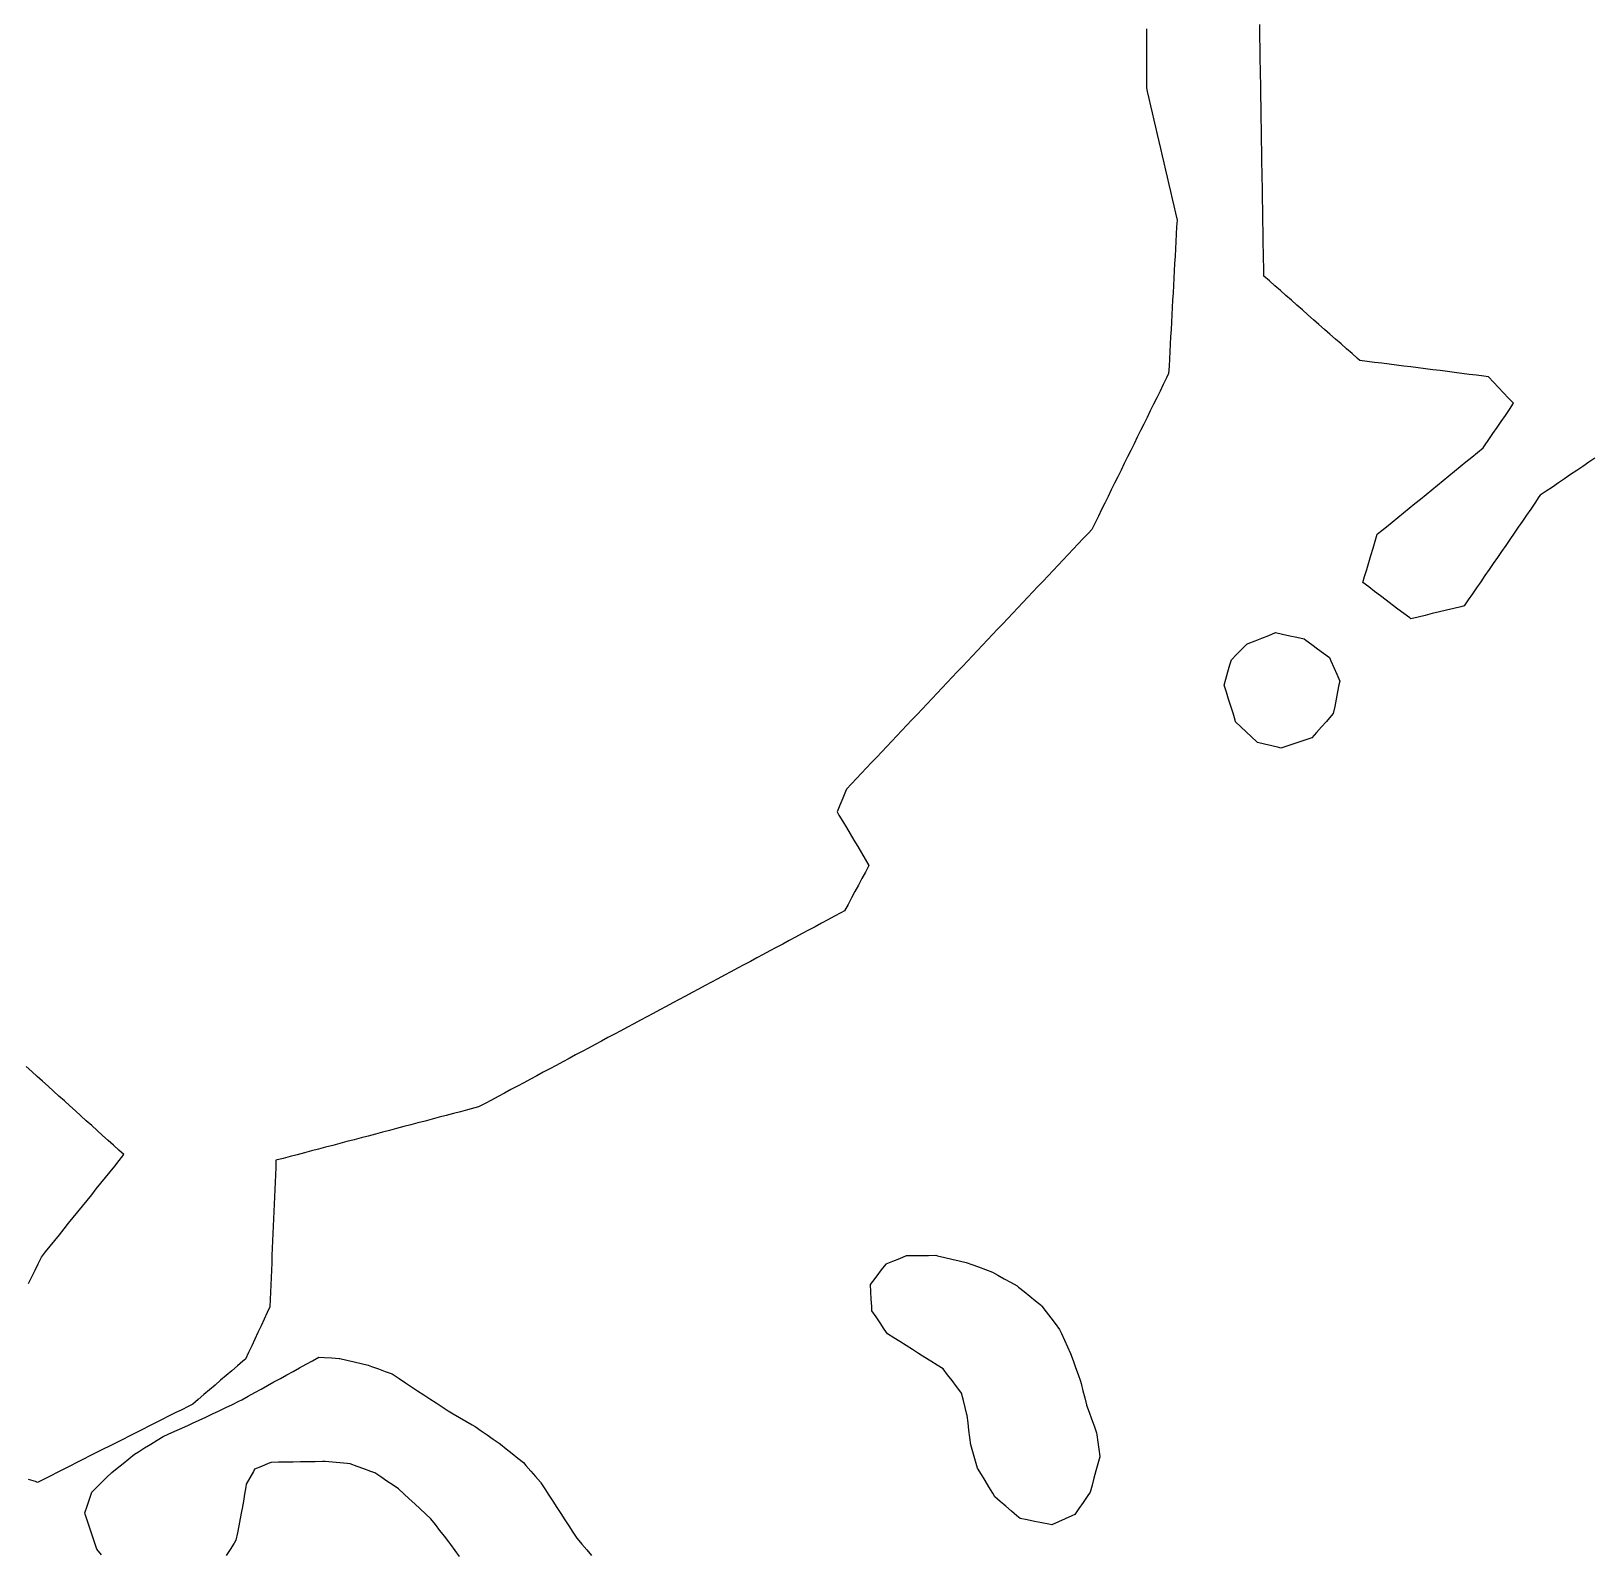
# Model space of a CAD drawing. Header units: millimetres. Extents: x 0 to 2762, y 6 to 2482.
# Drawn here: x 1209.3 to 1422, y 1631.5 to 1838.9 of the extents above; entities that cross this region are included whole.
import ezdxf

# ---------------------------------------------------------------- set-up
doc = ezdxf.new("R2010")
doc.units = ezdxf.units.MM
for name, color, linetype in [('ALL_HOLES', 1, 'Continuous'), ('ALL_ISLANDS', 7, 'Continuous'), ('OUTLINE_ISLAND_01', 7, 'Continuous'), ('OUTLINE_ISLAND_01_HOLE_130', 1, 'Continuous'), ('OUTLINE_ISLAND_01_HOLE_131', 1, 'Continuous'), ('OUTLINE_ISLAND_01_HOLE_133', 1, 'Continuous')]:
    doc.layers.add(name, color=color, linetype=linetype)

msp = doc.modelspace()

# ---------------------------------------------------------------- linework, layer by layer
at = {"layer": 'ALL_HOLES'}
for points in [[(1372.8059, 1753.2544), (1373.513, 1753.9615), (1374.2202, 1754.6686), (1374.9273, 1755.3757), (1375.1122, 1755.4499), (1376.0404, 1755.822), (1376.9685, 1756.1942), (1377.8967, 1756.5664), (1378.8249, 1756.9385), (1379.7724, 1756.7316), (1380.7493, 1756.5182), (1381.7263, 1756.3048), (1382.7033, 1756.0915), (1382.9448, 1755.9147), (1383.7517, 1755.3241), (1384.5586, 1754.7334), (1385.3656, 1754.1428), (1386.1725, 1753.5521), (1386.3694, 1753.0971), (1386.7666, 1752.1793), (1387.1638, 1751.2616), (1387.5609, 1750.3438), (1387.4622, 1749.8425), (1387.2689, 1748.8613), (1387.0757, 1747.8801), (1386.8824, 1746.899), (1386.6892, 1745.9178), (1386.4042, 1745.5942), (1385.7434, 1744.8437), (1385.0826, 1744.0931), (1384.4217, 1743.3426), (1383.7609, 1742.592), (1383.3468, 1742.4571), (1382.396, 1742.1473), (1381.4452, 1741.8375), (1380.4944, 1741.5276), (1379.5436, 1741.2178), (1379.2773, 1741.2803), (1378.3038, 1741.5088), (1377.3302, 1741.7373), (1376.3567, 1741.9658), (1376.2747, 1742.0441), (1375.5519, 1742.7351), (1374.829, 1743.4261), (1374.1061, 1744.117), (1373.3832, 1744.808), (1373.3233, 1745.0003), (1373.0258, 1745.9551), (1372.7283, 1746.9098), (1372.4308, 1747.8645), (1372.1333, 1748.8192), (1371.8358, 1749.774), (1372.0703, 1750.6151), (1372.3388, 1751.5784), (1372.6073, 1752.5417)], [(1325.7747, 1670.9499), (1326.7002, 1671.3285), (1327.6258, 1671.7071), (1328.5513, 1672.0857), (1328.5587, 1672.0858), (1329.5587, 1672.0941), (1330.5587, 1672.1025), (1331.5586, 1672.1109), (1332.5586, 1672.1192), (1332.778, 1672.0682), (1333.752, 1671.8415), (1334.7259, 1671.6147), (1335.6999, 1671.388), (1336.6739, 1671.1613), (1337.431, 1670.8785), (1338.3678, 1670.5286), (1339.3045, 1670.1787), (1340.2413, 1669.8288), (1340.9777, 1669.4177), (1341.8509, 1668.9303), (1342.7241, 1668.4429), (1343.5973, 1667.9555), (1343.7931, 1667.7984), (1344.573, 1667.1725), (1345.3529, 1666.5467), (1346.1329, 1665.9208), (1346.9128, 1665.2949), (1346.9763, 1665.211), (1347.58, 1664.4138), (1348.1837, 1663.6166), (1348.7874, 1662.8194), (1349.3911, 1662.0222), (1349.6456, 1661.4674), (1350.0626, 1660.5585), (1350.4796, 1659.6496), (1350.8966, 1658.7406), (1350.9028, 1658.7234), (1351.2404, 1657.7821), (1351.578, 1656.8408), (1351.9156, 1655.8995), (1352.2531, 1654.9582), (1352.3334, 1654.6454), (1352.5819, 1653.6767), (1352.8304, 1652.7081), (1353.0789, 1651.7395), (1353.0867, 1651.7173), (1353.421, 1650.7748), (1353.7553, 1649.8324), (1354.0896, 1648.8899), (1354.4238, 1647.9474), (1354.4615, 1647.6726), (1354.5975, 1646.6819), (1354.7334, 1645.6911), (1354.8693, 1644.7004), (1354.8617, 1644.6719), (1354.6034, 1643.7058), (1354.3451, 1642.7397), (1354.0868, 1641.7737), (1353.8285, 1640.8076), (1353.5702, 1639.8415), (1353.1773, 1639.2772), (1352.6058, 1638.4565), (1352.0344, 1637.6359), (1351.463, 1636.8152), (1351.0692, 1636.6396), (1350.1558, 1636.2324), (1349.2425, 1635.8252), (1348.3291, 1635.418), (1347.9393, 1635.4944), (1346.9579, 1635.6866), (1345.9766, 1635.8788), (1344.9952, 1636.0711), (1344.0139, 1636.2633), (1343.5921, 1636.6276), (1342.8353, 1637.2812), (1342.0785, 1637.9348), (1341.3216, 1638.5884), (1340.5648, 1639.242), (1340.2849, 1639.709), (1339.7706, 1640.5666), (1339.2564, 1641.4243), (1338.7422, 1642.2819), (1338.2279, 1643.1396), (1338.1439, 1643.4286), (1337.8649, 1644.3889), (1337.5858, 1645.3492), (1337.3067, 1646.3095), (1337.3063, 1646.3129), (1337.1799, 1647.3049), (1337.0535, 1648.2969), (1336.9272, 1649.2889), (1336.8008, 1650.2808), (1336.7665, 1650.4211), (1336.5287, 1651.3924), (1336.2909, 1652.3637), (1336.0531, 1653.335), (1335.9572, 1653.4604), (1335.3498, 1654.2549), (1334.7424, 1655.0493), (1334.135, 1655.8437), (1333.5276, 1656.6381), (1332.7192, 1657.1496), (1331.8742, 1657.6843), (1331.0291, 1658.2189), (1330.1841, 1658.7536), (1329.339, 1659.2883), (1328.494, 1659.823), (1327.6489, 1660.3577), (1326.8039, 1660.8924), (1325.9588, 1661.4271), (1325.5185, 1662.0735), (1324.9555, 1662.9), (1324.3926, 1663.7264), (1323.8296, 1664.5529), (1323.7957, 1665.1284), (1323.7368, 1666.1266), (1323.678, 1667.1249), (1323.6192, 1668.1232), (1323.9369, 1668.5398), (1324.5433, 1669.335), (1325.1497, 1670.1302), (1325.756, 1670.9254)]]:
    msp.add_lwpolyline(points, close=True, dxfattribs=at)
for points in [[(1218.8656, 1631.3066), (1218.2253, 1632.0747), (1218.2165, 1632.1015), (1217.9034, 1633.0512), (1217.5904, 1634.001), (1217.2774, 1634.9507), (1216.9644, 1635.9005), (1216.6513, 1636.8502), (1216.5953, 1637.0203), (1216.9115, 1637.9689), (1217.2277, 1638.9176), (1217.544, 1639.8663), (1218.1241, 1640.436), (1218.8377, 1641.1366), (1219.5512, 1641.8372), (1220.2648, 1642.5378), (1221.0169, 1643.1405), (1221.7972, 1643.7659), (1222.5775, 1644.3913), (1223.3579, 1645.0166), (1223.8891, 1645.3472), (1224.7382, 1645.8755), (1225.5872, 1646.4038), (1226.4362, 1646.9321), (1227.2853, 1647.4604), (1227.9548, 1647.7552), (1228.8701, 1648.1582), (1229.7853, 1648.5612), (1230.7005, 1648.9642), (1231.2682, 1649.2336), (1232.1716, 1649.6623), (1233.0751, 1650.091), (1233.9785, 1650.5197), (1234.8819, 1650.9484), (1235.7854, 1651.3772), (1236.6888, 1651.8059), (1237.5922, 1652.2346), (1237.9803, 1652.4488), (1238.8558, 1652.932), (1239.7314, 1653.4151), (1240.6069, 1653.8983), (1241.4824, 1654.3815), (1242.3579, 1654.8647), (1243.2334, 1655.3479), (1244.1089, 1655.8311), (1244.9845, 1656.3142), (1245.86, 1656.7974), (1246.7355, 1657.2806), (1247.611, 1657.7638), (1248.4865, 1658.247), (1249.2673, 1658.1985), (1250.2653, 1658.1366), (1251.2634, 1658.0747), (1251.3189, 1658.0615), (1252.2916, 1657.8294), (1253.2643, 1657.5973), (1254.237, 1657.3652), (1255.2097, 1657.1331), (1255.645, 1656.9752), (1256.5851, 1656.6344), (1257.5252, 1656.2935), (1258.4653, 1655.9526), (1258.5953, 1655.8671), (1259.4309, 1655.3179), (1260.2666, 1654.7686), (1261.1022, 1654.2193), (1261.9379, 1653.67), (1262.7735, 1653.1208), (1263.6091, 1652.5715), (1264.4448, 1652.0222), (1265.2804, 1651.4729), (1266.1161, 1650.9237), (1266.7774, 1650.5428), (1267.644, 1650.0436), (1268.5105, 1649.5445), (1269.377, 1649.0454), (1269.7605, 1648.7836), (1270.5863, 1648.2197), (1271.4122, 1647.6558), (1272.238, 1647.0919), (1273.0639, 1646.528), (1273.2383, 1646.3872), (1274.0165, 1645.7592), (1274.7947, 1645.1312), (1275.5729, 1644.5031), (1276.3511, 1643.8751), (1276.6898, 1643.4861), (1277.3463, 1642.7318), (1278.0029, 1641.9775), (1278.6594, 1641.2233), (1278.7162, 1641.1358), (1279.2611, 1640.2973), (1279.8059, 1639.4587), (1280.3507, 1638.6202), (1280.8956, 1637.7816), (1281.4404, 1636.9431), (1281.9852, 1636.1046), (1282.5301, 1635.266), (1283.0749, 1634.4275), (1283.6197, 1633.5889), (1283.6744, 1633.5248), (1284.3236, 1632.7642), (1284.9728, 1632.0035), (1285.6219, 1631.2429)], [(1267.6377, 1631.0937), (1267.0518, 1631.904), (1266.4658, 1632.7144), (1266.1874, 1633.073), (1265.5741, 1633.8629), (1264.9608, 1634.6527), (1264.3476, 1635.4426), (1263.7343, 1636.2324), (1263.7324, 1636.2342), (1262.9989, 1636.9139), (1262.2655, 1637.5936), (1261.532, 1638.2734), (1260.7985, 1638.9531), (1260.0651, 1639.6328), (1259.3316, 1640.3126), (1258.5835, 1640.8152), (1257.7534, 1641.3729), (1256.9234, 1641.9306), (1256.0933, 1642.4883), (1255.563, 1642.6818), (1254.6235, 1643.0245), (1253.6841, 1643.3673), (1252.7447, 1643.71), (1252.3212, 1643.748), (1251.3252, 1643.8373), (1250.3292, 1643.9267), (1249.3332, 1644.016), (1248.9919, 1644.0113), (1247.992, 1643.9975), (1246.9921, 1643.9836), (1245.9922, 1643.9698), (1244.9923, 1643.956), (1243.9924, 1643.9421), (1242.9925, 1643.9283), (1241.9926, 1643.9145), (1241.5651, 1643.7394), (1240.6397, 1643.3604), (1239.7143, 1642.9815), (1239.5489, 1642.685), (1239.0618, 1641.8116), (1238.5748, 1640.9383), (1238.516, 1640.5827), (1238.353, 1639.5961), (1238.1899, 1638.6095), (1238.0268, 1637.6228), (1237.9521, 1637.2408), (1237.7601, 1636.2594), (1237.5681, 1635.278), (1237.3761, 1634.2966), (1237.1841, 1633.3152), (1236.9179, 1632.8962), (1236.3816, 1632.0522), (1235.8454, 1631.2081)]]:
    msp.add_lwpolyline(points, dxfattribs=at)
at = {"layer": 'ALL_ISLANDS'}
for points in [[(1361.2525, 1839.1653), (1361.2482, 1838.1653), (1361.2439, 1837.1653), (1361.2396, 1836.1653), (1361.2353, 1835.1653), (1361.2311, 1834.1654), (1361.2268, 1833.1654), (1361.2225, 1832.1654), (1361.2182, 1831.1654), (1361.3361, 1830.6564), (1361.5618, 1829.6822), (1361.7876, 1828.708), (1362.0133, 1827.7338), (1362.239, 1826.7596), (1362.4647, 1825.7854), (1362.6905, 1824.8112), (1362.9162, 1823.8371), (1363.1419, 1822.8629), (1363.3676, 1821.8887), (1363.5934, 1820.9145), (1363.8191, 1819.9403), (1364.0448, 1818.9661), (1364.2705, 1817.9919), (1364.4963, 1817.0177), (1364.722, 1816.0435), (1364.9477, 1815.0693), (1365.1734, 1814.0951), (1365.3992, 1813.121), (1365.3485, 1812.194), (1365.294, 1811.1955), (1365.2395, 1810.197), (1365.1849, 1809.1985), (1365.1304, 1808.2), (1365.0759, 1807.2014), (1365.0213, 1806.2029), (1364.9668, 1805.2044), (1364.9123, 1804.2059), (1364.8578, 1803.2074), (1364.8032, 1802.2089), (1364.7487, 1801.2104), (1364.6942, 1800.2119), (1364.6396, 1799.2133), (1364.5851, 1798.2148), (1364.5306, 1797.2163), (1364.476, 1796.2178), (1364.4215, 1795.2193), (1364.367, 1794.2208), (1364.3124, 1793.2223), (1364.2579, 1792.2238), (1363.9648, 1791.6293), (1363.5226, 1790.7324), (1363.0804, 1789.8355), (1362.6382, 1788.9385), (1362.196, 1788.0416), (1361.7538, 1787.1447), (1361.3116, 1786.2478), (1360.8694, 1785.3509), (1360.4272, 1784.454), (1359.985, 1783.557), (1359.5428, 1782.6601), (1359.1006, 1781.7632), (1358.6584, 1780.8663), (1358.2162, 1779.9694), (1357.774, 1779.0725), (1357.3318, 1778.1756), (1356.8896, 1777.2786), (1356.4474, 1776.3817), (1356.0052, 1775.4848), (1355.563, 1774.5879), (1355.1208, 1773.691), (1354.6786, 1772.7941), (1354.2364, 1771.8971), (1353.7942, 1771.0002), (1353.3196, 1770.4979), (1352.633, 1769.7709), (1351.9463, 1769.044), (1351.2596, 1768.317), (1350.5729, 1767.5901), (1349.8862, 1766.8631), (1349.1995, 1766.1361), (1348.5129, 1765.4092), (1347.8262, 1764.6822), (1347.1395, 1763.9553), (1346.4528, 1763.2283), (1345.7661, 1762.5013), (1345.0794, 1761.7744), (1344.3928, 1761.0474), (1343.7061, 1760.3205), (1343.0194, 1759.5935), (1342.3327, 1758.8666), (1341.646, 1758.1396), (1340.9594, 1757.4126), (1340.2727, 1756.6857), (1339.586, 1755.9587), (1338.8993, 1755.2318), (1338.2126, 1754.5048), (1337.5259, 1753.7779), (1336.8393, 1753.0509), (1336.1526, 1752.3239), (1335.4659, 1751.597), (1334.7792, 1750.87), (1334.0925, 1750.1431), (1333.4058, 1749.4161), (1332.7192, 1748.6892), (1332.0325, 1747.9622), (1331.3458, 1747.2352), (1330.6591, 1746.5083), (1329.9724, 1745.7813), (1329.2857, 1745.0544), (1328.5991, 1744.3274), (1327.9124, 1743.6005), (1327.2257, 1742.8735), (1326.539, 1742.1465), (1325.8523, 1741.4196), (1325.1657, 1740.6926), (1324.479, 1739.9657), (1323.7923, 1739.2387), (1323.1056, 1738.5118), (1322.4189, 1737.7848), (1321.7322, 1737.0578), (1321.0456, 1736.3309), (1320.3589, 1735.6039), (1320.2331, 1735.3034), (1319.8469, 1734.3809), (1319.4608, 1733.4585), (1319.0747, 1732.536), (1319.3385, 1732.0917), (1319.8491, 1731.2318), (1320.3596, 1730.372), (1320.8702, 1729.5121), (1321.3808, 1728.6523), (1321.8913, 1727.7925), (1322.4019, 1726.9326), (1322.9124, 1726.0728), (1323.423, 1725.2129), (1323.4171, 1725.2019), (1322.9435, 1724.3211), (1322.4699, 1723.4404), (1321.9964, 1722.5596), (1321.5228, 1721.6788), (1321.0493, 1720.7981), (1320.5757, 1719.9173), (1320.1022, 1719.0365), (1319.6046, 1718.77), (1318.7231, 1718.2978), (1317.8416, 1717.8256), (1316.9601, 1717.3534), (1316.0786, 1716.8813), (1315.1971, 1716.4091), (1314.3156, 1715.9369), (1313.4341, 1715.4647), (1312.5526, 1714.9925), (1311.6711, 1714.5204), (1310.7896, 1714.0482), (1309.9081, 1713.576), (1309.0266, 1713.1038), (1308.1451, 1712.6316), (1307.2636, 1712.1594), (1306.3821, 1711.6873), (1305.5006, 1711.2151), (1304.6191, 1710.7429), (1303.7375, 1710.2707), (1302.856, 1709.7985), (1301.9745, 1709.3264), (1301.093, 1708.8542), (1300.2115, 1708.382), (1299.33, 1707.9098), (1298.4485, 1707.4376), (1297.567, 1706.9655), (1296.6855, 1706.4933), (1295.804, 1706.0211), (1294.9225, 1705.5489), (1294.041, 1705.0767), (1293.1595, 1704.6045), (1292.278, 1704.1324), (1291.3965, 1703.6602), (1290.515, 1703.188), (1289.6335, 1702.7158), (1288.752, 1702.2436), (1287.8705, 1701.7715), (1286.989, 1701.2993), (1286.1075, 1700.8271), (1285.226, 1700.3549), (1284.3445, 1699.8827), (1283.463, 1699.4105), (1282.5815, 1698.9384), (1281.7, 1698.4662), (1280.8185, 1697.994), (1279.937, 1697.5218), (1279.0555, 1697.0496), (1278.174, 1696.5775), (1277.2925, 1696.1053), (1276.411, 1695.6331), (1275.5295, 1695.1609), (1274.648, 1694.6887), (1273.7665, 1694.2165), (1272.885, 1693.7444), (1272.0035, 1693.2722), (1271.122, 1692.8), (1270.2405, 1692.3278), (1269.7115, 1692.1885), (1268.7444, 1691.934), (1267.7774, 1691.6794), (1266.8103, 1691.4248), (1265.8433, 1691.1702), (1264.8762, 1690.9156), (1263.9092, 1690.661), (1262.9421, 1690.4065), (1261.9751, 1690.1519), (1261.008, 1689.8973), (1260.041, 1689.6427), (1259.0739, 1689.3881), (1258.1069, 1689.1335), (1257.1398, 1688.8789), (1256.1728, 1688.6244), (1255.2057, 1688.3698), (1254.2387, 1688.1152), (1253.2716, 1687.8606), (1252.3046, 1687.606), (1251.3375, 1687.3514), (1250.3705, 1687.0968), (1249.4034, 1686.8423), (1248.4364, 1686.5877), (1247.4693, 1686.3331), (1246.5023, 1686.0785), (1245.5352, 1685.8239), (1244.5682, 1685.5693), (1243.6011, 1685.3148), (1242.6341, 1685.0602), (1242.5924, 1684.0648), (1242.5506, 1683.0657), (1242.5088, 1682.0666), (1242.467, 1681.0675), (1242.4252, 1680.0683), (1242.3834, 1679.0692), (1242.3415, 1678.0701), (1242.2997, 1677.071), (1242.2579, 1676.0718), (1242.2161, 1675.0727), (1242.1743, 1674.0736), (1242.1325, 1673.0745), (1242.0907, 1672.0753), (1242.0489, 1671.0762), (1242.0071, 1670.0771), (1241.9653, 1669.078), (1241.9234, 1668.0788), (1241.8816, 1667.0797), (1241.8398, 1666.0806), (1241.798, 1665.0814), (1241.4505, 1664.3372), (1241.0273, 1663.4312), (1240.6042, 1662.5251), (1240.1811, 1661.619), (1239.7579, 1660.713), (1239.3348, 1659.8069), (1238.9117, 1658.9008), (1238.4885, 1657.9948), (1238.133, 1657.6911), (1237.3726, 1657.0417), (1236.6122, 1656.3922), (1235.8518, 1655.7427), (1235.0914, 1655.0933), (1234.331, 1654.4438), (1233.5706, 1653.7944), (1232.8102, 1653.1449), (1232.0498, 1652.4955), (1231.2894, 1651.846), (1230.6887, 1651.5432), (1229.7957, 1651.0931), (1228.9027, 1650.643), (1228.0098, 1650.1929), (1227.1168, 1649.7428), (1226.2238, 1649.2927), (1225.3308, 1648.8426), (1224.4378, 1648.3924), (1223.5449, 1647.9423), (1222.6519, 1647.4922), (1221.7589, 1647.0421), (1220.8659, 1646.592), (1219.973, 1646.1419), (1219.08, 1645.6918), (1218.187, 1645.2417), (1217.294, 1644.7916), (1216.4011, 1644.3415), (1215.5081, 1643.8914), (1214.6151, 1643.4413), (1213.7221, 1642.9912), (1212.8292, 1642.5411), (1211.9362, 1642.091), (1211.0432, 1641.6409), (1210.1502, 1641.1908), (1209.8483, 1641.2884), (1208.8968, 1641.5961)], [(1422.335, 1780.6984), (1421.5068, 1780.138), (1420.6785, 1779.5776), (1419.8503, 1779.0173), (1419.022, 1778.4569), (1418.1938, 1777.8965), (1417.3655, 1777.3362), (1416.5373, 1776.7758), (1415.709, 1776.2155), (1414.8808, 1775.6551), (1414.7156, 1775.4147), (1414.1491, 1774.5907), (1413.5826, 1773.7666), (1413.0161, 1772.9425), (1412.4496, 1772.1185), (1411.8831, 1771.2944), (1411.3166, 1770.4703), (1410.7501, 1769.6463), (1410.1836, 1768.8222), (1409.6172, 1767.9981), (1409.0507, 1767.1741), (1408.4842, 1766.35), (1407.9177, 1765.5259), (1407.3512, 1764.7019), (1406.7847, 1763.8778), (1406.2182, 1763.0537), (1405.6517, 1762.2297), (1405.0852, 1761.4056), (1404.5187, 1760.5815), (1404.0663, 1760.4715), (1403.0946, 1760.2353), (1402.1229, 1759.999), (1401.1512, 1759.7628), (1400.1795, 1759.5265), (1399.2079, 1759.2903), (1398.2362, 1759.054), (1397.2645, 1758.8177), (1397.1029, 1758.9396), (1396.3045, 1759.5418), (1395.5062, 1760.1439), (1394.7078, 1760.7461), (1393.9094, 1761.3482), (1393.111, 1761.9504), (1392.3126, 1762.5526), (1391.5143, 1763.1547), (1390.7159, 1763.7569), (1390.964, 1764.5886), (1391.2499, 1765.5469), (1391.5358, 1766.5052), (1391.8217, 1767.4634), (1392.1076, 1768.4217), (1392.3935, 1769.38), (1392.6794, 1770.3382), (1393.1431, 1770.7163), (1393.9182, 1771.3481), (1394.6933, 1771.9799), (1395.4684, 1772.6118), (1396.2435, 1773.2436), (1397.0186, 1773.8755), (1397.7937, 1774.5073), (1398.5689, 1775.1391), (1399.344, 1775.771), (1400.1191, 1776.4028), (1400.8942, 1777.0346), (1401.6693, 1777.6665), (1402.4444, 1778.2983), (1403.2195, 1778.9301), (1403.9946, 1779.562), (1404.7697, 1780.1938), (1405.5448, 1780.8256), (1406.3199, 1781.4575), (1407.095, 1782.0893), (1407.3097, 1782.4031), (1407.8744, 1783.2284), (1408.4391, 1784.0537), (1409.0038, 1784.8789), (1409.5686, 1785.7042), (1410.1333, 1786.5295), (1410.698, 1787.3548), (1411.2627, 1788.1801), (1410.5832, 1788.8942), (1409.8938, 1789.6186), (1409.2045, 1790.3431), (1408.5151, 1791.0675), (1407.8258, 1791.7919), (1407.194, 1791.8717), (1406.2019, 1791.9969), (1405.2098, 1792.1221), (1404.2176, 1792.2473), (1403.2255, 1792.3725), (1402.2334, 1792.4978), (1401.2413, 1792.623), (1400.2491, 1792.7482), (1399.257, 1792.8734), (1398.2649, 1792.9986), (1397.2727, 1793.1239), (1396.2806, 1793.2491), (1395.2885, 1793.3743), (1394.2964, 1793.4995), (1393.3042, 1793.6248), (1392.3121, 1793.75), (1391.32, 1793.8752), (1390.3278, 1794.0004), (1389.9984, 1794.2897), (1389.2471, 1794.9496), (1388.4957, 1795.6095), (1387.7444, 1796.2694), (1386.993, 1796.9293), (1386.2416, 1797.5892), (1385.4903, 1798.2491), (1384.7389, 1798.909), (1383.9876, 1799.5689), (1383.2362, 1800.2288), (1382.4849, 1800.8887), (1381.7335, 1801.5486), (1380.9821, 1802.2084), (1380.2308, 1802.8683), (1379.4794, 1803.5282), (1378.7281, 1804.1881), (1377.9767, 1804.848), (1377.2253, 1805.5079), (1377.2211, 1805.7676), (1377.2047, 1806.7675), (1377.1884, 1807.7674), (1377.172, 1808.7672), (1377.1556, 1809.7671), (1377.1393, 1810.767), (1377.1229, 1811.7668), (1377.1066, 1812.7667), (1377.0902, 1813.7666), (1377.0738, 1814.7664), (1377.0575, 1815.7663), (1377.0411, 1816.7662), (1377.0248, 1817.766), (1377.0084, 1818.7659), (1376.992, 1819.7658), (1376.9757, 1820.7656), (1376.9593, 1821.7655), (1376.9429, 1822.7654), (1376.9266, 1823.7652), (1376.9102, 1824.7651), (1376.8939, 1825.765), (1376.8775, 1826.7648), (1376.8611, 1827.7647), (1376.8448, 1828.7646), (1376.8284, 1829.7644), (1376.8121, 1830.7643), (1376.7957, 1831.7642), (1376.7793, 1832.764), (1376.763, 1833.7639), (1376.7466, 1834.7638), (1376.7302, 1835.7636), (1376.7139, 1836.7635), (1376.6975, 1837.7634), (1376.6812, 1838.7632), (1376.6648, 1839.7631)], [(1208.9279, 1668.2827), (1209.3655, 1669.1818), (1209.8031, 1670.081), (1210.2407, 1670.9802), (1210.6783, 1671.8794), (1211.2509, 1672.5903), (1211.8782, 1673.3691), (1212.5054, 1674.1479), (1213.1327, 1674.9267), (1213.76, 1675.7055), (1214.3873, 1676.4843), (1215.0145, 1677.2631), (1215.6418, 1678.0419), (1216.2691, 1678.8207), (1216.8964, 1679.5995), (1217.5236, 1680.3783), (1218.1509, 1681.1571), (1218.7782, 1681.9359), (1219.4055, 1682.7147), (1220.0327, 1683.4935), (1220.66, 1684.2723), (1221.2873, 1685.0511), (1221.9146, 1685.8299), (1221.2381, 1686.4402), (1220.4956, 1687.1101), (1219.7531, 1687.78), (1219.0106, 1688.4499), (1218.2682, 1689.1197), (1217.5257, 1689.7896), (1216.7832, 1690.4595), (1216.0407, 1691.1294), (1215.2983, 1691.7992), (1214.5558, 1692.4691), (1213.8133, 1693.139), (1213.0709, 1693.8089), (1212.3284, 1694.4787), (1211.5859, 1695.1486), (1210.8434, 1695.8185), (1210.101, 1696.4884), (1209.3585, 1697.1582), (1208.616, 1697.8281)]]:
    msp.add_lwpolyline(points, dxfattribs=at)
at = {"layer": 'OUTLINE_ISLAND_01'}
for points in [[(1361.2525, 1839.1653), (1361.2482, 1838.1653), (1361.2439, 1837.1653), (1361.2396, 1836.1653), (1361.2353, 1835.1653), (1361.2311, 1834.1654), (1361.2268, 1833.1654), (1361.2225, 1832.1654), (1361.2182, 1831.1654), (1361.3361, 1830.6564), (1361.5618, 1829.6822), (1361.7876, 1828.708), (1362.0133, 1827.7338), (1362.239, 1826.7596), (1362.4647, 1825.7854), (1362.6905, 1824.8112), (1362.9162, 1823.8371), (1363.1419, 1822.8629), (1363.3676, 1821.8887), (1363.5934, 1820.9145), (1363.8191, 1819.9403), (1364.0448, 1818.9661), (1364.2705, 1817.9919), (1364.4963, 1817.0177), (1364.722, 1816.0435), (1364.9477, 1815.0693), (1365.1734, 1814.0951), (1365.3992, 1813.121), (1365.3485, 1812.194), (1365.294, 1811.1955), (1365.2395, 1810.197), (1365.1849, 1809.1985), (1365.1304, 1808.2), (1365.0759, 1807.2014), (1365.0213, 1806.2029), (1364.9668, 1805.2044), (1364.9123, 1804.2059), (1364.8578, 1803.2074), (1364.8032, 1802.2089), (1364.7487, 1801.2104), (1364.6942, 1800.2119), (1364.6396, 1799.2133), (1364.5851, 1798.2148), (1364.5306, 1797.2163), (1364.476, 1796.2178), (1364.4215, 1795.2193), (1364.367, 1794.2208), (1364.3124, 1793.2223), (1364.2579, 1792.2238), (1363.9648, 1791.6293), (1363.5226, 1790.7324), (1363.0804, 1789.8355), (1362.6382, 1788.9385), (1362.196, 1788.0416), (1361.7538, 1787.1447), (1361.3116, 1786.2478), (1360.8694, 1785.3509), (1360.4272, 1784.454), (1359.985, 1783.557), (1359.5428, 1782.6601), (1359.1006, 1781.7632), (1358.6584, 1780.8663), (1358.2162, 1779.9694), (1357.774, 1779.0725), (1357.3318, 1778.1756), (1356.8896, 1777.2786), (1356.4474, 1776.3817), (1356.0052, 1775.4848), (1355.563, 1774.5879), (1355.1208, 1773.691), (1354.6786, 1772.7941), (1354.2364, 1771.8971), (1353.7942, 1771.0002), (1353.3196, 1770.4979), (1352.633, 1769.7709), (1351.9463, 1769.044), (1351.2596, 1768.317), (1350.5729, 1767.5901), (1349.8862, 1766.8631), (1349.1995, 1766.1361), (1348.5129, 1765.4092), (1347.8262, 1764.6822), (1347.1395, 1763.9553), (1346.4528, 1763.2283), (1345.7661, 1762.5013), (1345.0794, 1761.7744), (1344.3928, 1761.0474), (1343.7061, 1760.3205), (1343.0194, 1759.5935), (1342.3327, 1758.8666), (1341.646, 1758.1396), (1340.9594, 1757.4126), (1340.2727, 1756.6857), (1339.586, 1755.9587), (1338.8993, 1755.2318), (1338.2126, 1754.5048), (1337.5259, 1753.7779), (1336.8393, 1753.0509), (1336.1526, 1752.3239), (1335.4659, 1751.597), (1334.7792, 1750.87), (1334.0925, 1750.1431), (1333.4058, 1749.4161), (1332.7192, 1748.6892), (1332.0325, 1747.9622), (1331.3458, 1747.2352), (1330.6591, 1746.5083), (1329.9724, 1745.7813), (1329.2857, 1745.0544), (1328.5991, 1744.3274), (1327.9124, 1743.6005), (1327.2257, 1742.8735), (1326.539, 1742.1465), (1325.8523, 1741.4196), (1325.1657, 1740.6926), (1324.479, 1739.9657), (1323.7923, 1739.2387), (1323.1056, 1738.5118), (1322.4189, 1737.7848), (1321.7322, 1737.0578), (1321.0456, 1736.3309), (1320.3589, 1735.6039), (1320.2331, 1735.3034), (1319.8469, 1734.3809), (1319.4608, 1733.4585), (1319.0747, 1732.536), (1319.3385, 1732.0917), (1319.8491, 1731.2318), (1320.3596, 1730.372), (1320.8702, 1729.5121), (1321.3808, 1728.6523), (1321.8913, 1727.7925), (1322.4019, 1726.9326), (1322.9124, 1726.0728), (1323.423, 1725.2129), (1323.4171, 1725.2019), (1322.9435, 1724.3211), (1322.4699, 1723.4404), (1321.9964, 1722.5596), (1321.5228, 1721.6788), (1321.0493, 1720.7981), (1320.5757, 1719.9173), (1320.1022, 1719.0365), (1319.6046, 1718.77), (1318.7231, 1718.2978), (1317.8416, 1717.8256), (1316.9601, 1717.3534), (1316.0786, 1716.8813), (1315.1971, 1716.4091), (1314.3156, 1715.9369), (1313.4341, 1715.4647), (1312.5526, 1714.9925), (1311.6711, 1714.5204), (1310.7896, 1714.0482), (1309.9081, 1713.576), (1309.0266, 1713.1038), (1308.1451, 1712.6316), (1307.2636, 1712.1594), (1306.3821, 1711.6873), (1305.5006, 1711.2151), (1304.6191, 1710.7429), (1303.7375, 1710.2707), (1302.856, 1709.7985), (1301.9745, 1709.3264), (1301.093, 1708.8542), (1300.2115, 1708.382), (1299.33, 1707.9098), (1298.4485, 1707.4376), (1297.567, 1706.9655), (1296.6855, 1706.4933), (1295.804, 1706.0211), (1294.9225, 1705.5489), (1294.041, 1705.0767), (1293.1595, 1704.6045), (1292.278, 1704.1324), (1291.3965, 1703.6602), (1290.515, 1703.188), (1289.6335, 1702.7158), (1288.752, 1702.2436), (1287.8705, 1701.7715), (1286.989, 1701.2993), (1286.1075, 1700.8271), (1285.226, 1700.3549), (1284.3445, 1699.8827), (1283.463, 1699.4105), (1282.5815, 1698.9384), (1281.7, 1698.4662), (1280.8185, 1697.994), (1279.937, 1697.5218), (1279.0555, 1697.0496), (1278.174, 1696.5775), (1277.2925, 1696.1053), (1276.411, 1695.6331), (1275.5295, 1695.1609), (1274.648, 1694.6887), (1273.7665, 1694.2165), (1272.885, 1693.7444), (1272.0035, 1693.2722), (1271.122, 1692.8), (1270.2405, 1692.3278), (1269.7115, 1692.1885), (1268.7444, 1691.934), (1267.7774, 1691.6794), (1266.8103, 1691.4248), (1265.8433, 1691.1702), (1264.8762, 1690.9156), (1263.9092, 1690.661), (1262.9421, 1690.4065), (1261.9751, 1690.1519), (1261.008, 1689.8973), (1260.041, 1689.6427), (1259.0739, 1689.3881), (1258.1069, 1689.1335), (1257.1398, 1688.8789), (1256.1728, 1688.6244), (1255.2057, 1688.3698), (1254.2387, 1688.1152), (1253.2716, 1687.8606), (1252.3046, 1687.606), (1251.3375, 1687.3514), (1250.3705, 1687.0968), (1249.4034, 1686.8423), (1248.4364, 1686.5877), (1247.4693, 1686.3331), (1246.5023, 1686.0785), (1245.5352, 1685.8239), (1244.5682, 1685.5693), (1243.6011, 1685.3148), (1242.6341, 1685.0602), (1242.5924, 1684.0648), (1242.5506, 1683.0657), (1242.5088, 1682.0666), (1242.467, 1681.0675), (1242.4252, 1680.0683), (1242.3834, 1679.0692), (1242.3415, 1678.0701), (1242.2997, 1677.071), (1242.2579, 1676.0718), (1242.2161, 1675.0727), (1242.1743, 1674.0736), (1242.1325, 1673.0745), (1242.0907, 1672.0753), (1242.0489, 1671.0762), (1242.0071, 1670.0771), (1241.9653, 1669.078), (1241.9234, 1668.0788), (1241.8816, 1667.0797), (1241.8398, 1666.0806), (1241.798, 1665.0814), (1241.4505, 1664.3372), (1241.0273, 1663.4312), (1240.6042, 1662.5251), (1240.1811, 1661.619), (1239.7579, 1660.713), (1239.3348, 1659.8069), (1238.9117, 1658.9008), (1238.4885, 1657.9948), (1238.133, 1657.6911), (1237.3726, 1657.0417), (1236.6122, 1656.3922), (1235.8518, 1655.7427), (1235.0914, 1655.0933), (1234.331, 1654.4438), (1233.5706, 1653.7944), (1232.8102, 1653.1449), (1232.0498, 1652.4955), (1231.2894, 1651.846), (1230.6887, 1651.5432), (1229.7957, 1651.0931), (1228.9027, 1650.643), (1228.0098, 1650.1929), (1227.1168, 1649.7428), (1226.2238, 1649.2927), (1225.3308, 1648.8426), (1224.4378, 1648.3924), (1223.5449, 1647.9423), (1222.6519, 1647.4922), (1221.7589, 1647.0421), (1220.8659, 1646.592), (1219.973, 1646.1419), (1219.08, 1645.6918), (1218.187, 1645.2417), (1217.294, 1644.7916), (1216.4011, 1644.3415), (1215.5081, 1643.8914), (1214.6151, 1643.4413), (1213.7221, 1642.9912), (1212.8292, 1642.5411), (1211.9362, 1642.091), (1211.0432, 1641.6409), (1210.1502, 1641.1908), (1209.8483, 1641.2884), (1208.8968, 1641.5961)], [(1422.335, 1780.6984), (1421.5068, 1780.138), (1420.6785, 1779.5776), (1419.8503, 1779.0173), (1419.022, 1778.4569), (1418.1938, 1777.8965), (1417.3655, 1777.3362), (1416.5373, 1776.7758), (1415.709, 1776.2155), (1414.8808, 1775.6551), (1414.7156, 1775.4147), (1414.1491, 1774.5907), (1413.5826, 1773.7666), (1413.0161, 1772.9425), (1412.4496, 1772.1185), (1411.8831, 1771.2944), (1411.3166, 1770.4703), (1410.7501, 1769.6463), (1410.1836, 1768.8222), (1409.6172, 1767.9981), (1409.0507, 1767.1741), (1408.4842, 1766.35), (1407.9177, 1765.5259), (1407.3512, 1764.7019), (1406.7847, 1763.8778), (1406.2182, 1763.0537), (1405.6517, 1762.2297), (1405.0852, 1761.4056), (1404.5187, 1760.5815), (1404.0663, 1760.4715), (1403.0946, 1760.2353), (1402.1229, 1759.999), (1401.1512, 1759.7628), (1400.1795, 1759.5265), (1399.2079, 1759.2903), (1398.2362, 1759.054), (1397.2645, 1758.8177), (1397.1029, 1758.9396), (1396.3045, 1759.5418), (1395.5062, 1760.1439), (1394.7078, 1760.7461), (1393.9094, 1761.3482), (1393.111, 1761.9504), (1392.3126, 1762.5526), (1391.5143, 1763.1547), (1390.7159, 1763.7569), (1390.964, 1764.5886), (1391.2499, 1765.5469), (1391.5358, 1766.5052), (1391.8217, 1767.4634), (1392.1076, 1768.4217), (1392.3935, 1769.38), (1392.6794, 1770.3382), (1393.1431, 1770.7163), (1393.9182, 1771.3481), (1394.6933, 1771.9799), (1395.4684, 1772.6118), (1396.2435, 1773.2436), (1397.0186, 1773.8755), (1397.7937, 1774.5073), (1398.5689, 1775.1391), (1399.344, 1775.771), (1400.1191, 1776.4028), (1400.8942, 1777.0346), (1401.6693, 1777.6665), (1402.4444, 1778.2983), (1403.2195, 1778.9301), (1403.9946, 1779.562), (1404.7697, 1780.1938), (1405.5448, 1780.8256), (1406.3199, 1781.4575), (1407.095, 1782.0893), (1407.3097, 1782.4031), (1407.8744, 1783.2284), (1408.4391, 1784.0537), (1409.0038, 1784.8789), (1409.5686, 1785.7042), (1410.1333, 1786.5295), (1410.698, 1787.3548), (1411.2627, 1788.1801), (1410.5832, 1788.8942), (1409.8938, 1789.6186), (1409.2045, 1790.3431), (1408.5151, 1791.0675), (1407.8258, 1791.7919), (1407.194, 1791.8717), (1406.2019, 1791.9969), (1405.2098, 1792.1221), (1404.2176, 1792.2473), (1403.2255, 1792.3725), (1402.2334, 1792.4978), (1401.2413, 1792.623), (1400.2491, 1792.7482), (1399.257, 1792.8734), (1398.2649, 1792.9986), (1397.2727, 1793.1239), (1396.2806, 1793.2491), (1395.2885, 1793.3743), (1394.2964, 1793.4995), (1393.3042, 1793.6248), (1392.3121, 1793.75), (1391.32, 1793.8752), (1390.3278, 1794.0004), (1389.9984, 1794.2897), (1389.2471, 1794.9496), (1388.4957, 1795.6095), (1387.7444, 1796.2694), (1386.993, 1796.9293), (1386.2416, 1797.5892), (1385.4903, 1798.2491), (1384.7389, 1798.909), (1383.9876, 1799.5689), (1383.2362, 1800.2288), (1382.4849, 1800.8887), (1381.7335, 1801.5486), (1380.9821, 1802.2084), (1380.2308, 1802.8683), (1379.4794, 1803.5282), (1378.7281, 1804.1881), (1377.9767, 1804.848), (1377.2253, 1805.5079), (1377.2211, 1805.7676), (1377.2047, 1806.7675), (1377.1884, 1807.7674), (1377.172, 1808.7672), (1377.1556, 1809.7671), (1377.1393, 1810.767), (1377.1229, 1811.7668), (1377.1066, 1812.7667), (1377.0902, 1813.7666), (1377.0738, 1814.7664), (1377.0575, 1815.7663), (1377.0411, 1816.7662), (1377.0248, 1817.766), (1377.0084, 1818.7659), (1376.992, 1819.7658), (1376.9757, 1820.7656), (1376.9593, 1821.7655), (1376.9429, 1822.7654), (1376.9266, 1823.7652), (1376.9102, 1824.7651), (1376.8939, 1825.765), (1376.8775, 1826.7648), (1376.8611, 1827.7647), (1376.8448, 1828.7646), (1376.8284, 1829.7644), (1376.8121, 1830.7643), (1376.7957, 1831.7642), (1376.7793, 1832.764), (1376.763, 1833.7639), (1376.7466, 1834.7638), (1376.7302, 1835.7636), (1376.7139, 1836.7635), (1376.6975, 1837.7634), (1376.6812, 1838.7632), (1376.6648, 1839.7631)], [(1208.9279, 1668.2827), (1209.3655, 1669.1818), (1209.8031, 1670.081), (1210.2407, 1670.9802), (1210.6783, 1671.8794), (1211.2509, 1672.5903), (1211.8782, 1673.3691), (1212.5054, 1674.1479), (1213.1327, 1674.9267), (1213.76, 1675.7055), (1214.3873, 1676.4843), (1215.0145, 1677.2631), (1215.6418, 1678.0419), (1216.2691, 1678.8207), (1216.8964, 1679.5995), (1217.5236, 1680.3783), (1218.1509, 1681.1571), (1218.7782, 1681.9359), (1219.4055, 1682.7147), (1220.0327, 1683.4935), (1220.66, 1684.2723), (1221.2873, 1685.0511), (1221.9146, 1685.8299), (1221.2381, 1686.4402), (1220.4956, 1687.1101), (1219.7531, 1687.78), (1219.0106, 1688.4499), (1218.2682, 1689.1197), (1217.5257, 1689.7896), (1216.7832, 1690.4595), (1216.0407, 1691.1294), (1215.2983, 1691.7992), (1214.5558, 1692.4691), (1213.8133, 1693.139), (1213.0709, 1693.8089), (1212.3284, 1694.4787), (1211.5859, 1695.1486), (1210.8434, 1695.8185), (1210.101, 1696.4884), (1209.3585, 1697.1582), (1208.616, 1697.8281)]]:
    msp.add_lwpolyline(points, dxfattribs=at)
at = {"layer": 'OUTLINE_ISLAND_01_HOLE_130'}
for points in [[(1218.8656, 1631.3066), (1218.2253, 1632.0747), (1218.2165, 1632.1015), (1217.9034, 1633.0512), (1217.5904, 1634.001), (1217.2774, 1634.9507), (1216.9644, 1635.9005), (1216.6513, 1636.8502), (1216.5953, 1637.0203), (1216.9115, 1637.9689), (1217.2277, 1638.9176), (1217.544, 1639.8663), (1218.1241, 1640.436), (1218.8377, 1641.1366), (1219.5512, 1641.8372), (1220.2648, 1642.5378), (1221.0169, 1643.1405), (1221.7972, 1643.7659), (1222.5775, 1644.3913), (1223.3579, 1645.0166), (1223.8891, 1645.3472), (1224.7382, 1645.8755), (1225.5872, 1646.4038), (1226.4362, 1646.9321), (1227.2853, 1647.4604), (1227.9548, 1647.7552), (1228.8701, 1648.1582), (1229.7853, 1648.5612), (1230.7005, 1648.9642), (1231.2682, 1649.2336), (1232.1716, 1649.6623), (1233.0751, 1650.091), (1233.9785, 1650.5197), (1234.8819, 1650.9484), (1235.7854, 1651.3772), (1236.6888, 1651.8059), (1237.5922, 1652.2346), (1237.9803, 1652.4488), (1238.8558, 1652.932), (1239.7314, 1653.4151), (1240.6069, 1653.8983), (1241.4824, 1654.3815), (1242.3579, 1654.8647), (1243.2334, 1655.3479), (1244.1089, 1655.8311), (1244.9845, 1656.3142), (1245.86, 1656.7974), (1246.7355, 1657.2806), (1247.611, 1657.7638), (1248.4865, 1658.247), (1249.2673, 1658.1985), (1250.2653, 1658.1366), (1251.2634, 1658.0747), (1251.3189, 1658.0615), (1252.2916, 1657.8294), (1253.2643, 1657.5973), (1254.237, 1657.3652), (1255.2097, 1657.1331), (1255.645, 1656.9752), (1256.5851, 1656.6344), (1257.5252, 1656.2935), (1258.4653, 1655.9526), (1258.5953, 1655.8671), (1259.4309, 1655.3179), (1260.2666, 1654.7686), (1261.1022, 1654.2193), (1261.9379, 1653.67), (1262.7735, 1653.1208), (1263.6091, 1652.5715), (1264.4448, 1652.0222), (1265.2804, 1651.4729), (1266.1161, 1650.9237), (1266.7774, 1650.5428), (1267.644, 1650.0436), (1268.5105, 1649.5445), (1269.377, 1649.0454), (1269.7605, 1648.7836), (1270.5863, 1648.2197), (1271.4122, 1647.6558), (1272.238, 1647.0919), (1273.0639, 1646.528), (1273.2383, 1646.3872), (1274.0165, 1645.7592), (1274.7947, 1645.1312), (1275.5729, 1644.5031), (1276.3511, 1643.8751), (1276.6898, 1643.4861), (1277.3463, 1642.7318), (1278.0029, 1641.9775), (1278.6594, 1641.2233), (1278.7162, 1641.1358), (1279.2611, 1640.2973), (1279.8059, 1639.4587), (1280.3507, 1638.6202), (1280.8956, 1637.7816), (1281.4404, 1636.9431), (1281.9852, 1636.1046), (1282.5301, 1635.266), (1283.0749, 1634.4275), (1283.6197, 1633.5889), (1283.6744, 1633.5248), (1284.3236, 1632.7642), (1284.9728, 1632.0035), (1285.6219, 1631.2429)], [(1267.6377, 1631.0937), (1267.0518, 1631.904), (1266.4658, 1632.7144), (1266.1874, 1633.073), (1265.5741, 1633.8629), (1264.9608, 1634.6527), (1264.3476, 1635.4426), (1263.7343, 1636.2324), (1263.7324, 1636.2342), (1262.9989, 1636.9139), (1262.2655, 1637.5936), (1261.532, 1638.2734), (1260.7985, 1638.9531), (1260.0651, 1639.6328), (1259.3316, 1640.3126), (1258.5835, 1640.8152), (1257.7534, 1641.3729), (1256.9234, 1641.9306), (1256.0933, 1642.4883), (1255.563, 1642.6818), (1254.6235, 1643.0245), (1253.6841, 1643.3673), (1252.7447, 1643.71), (1252.3212, 1643.748), (1251.3252, 1643.8373), (1250.3292, 1643.9267), (1249.3332, 1644.016), (1248.9919, 1644.0113), (1247.992, 1643.9975), (1246.9921, 1643.9836), (1245.9922, 1643.9698), (1244.9923, 1643.956), (1243.9924, 1643.9421), (1242.9925, 1643.9283), (1241.9926, 1643.9145), (1241.5651, 1643.7394), (1240.6397, 1643.3604), (1239.7143, 1642.9815), (1239.5489, 1642.685), (1239.0618, 1641.8116), (1238.5748, 1640.9383), (1238.516, 1640.5827), (1238.353, 1639.5961), (1238.1899, 1638.6095), (1238.0268, 1637.6228), (1237.9521, 1637.2408), (1237.7601, 1636.2594), (1237.5681, 1635.278), (1237.3761, 1634.2966), (1237.1841, 1633.3152), (1236.9179, 1632.8962), (1236.3816, 1632.0522), (1235.8454, 1631.2081)]]:
    msp.add_lwpolyline(points, dxfattribs=at)
at = {"layer": 'OUTLINE_ISLAND_01_HOLE_131'}
msp.add_lwpolyline([(1325.7747, 1670.9499), (1326.7002, 1671.3285), (1327.6258, 1671.7071), (1328.5513, 1672.0857), (1328.5587, 1672.0858), (1329.5587, 1672.0941), (1330.5587, 1672.1025), (1331.5586, 1672.1109), (1332.5586, 1672.1192), (1332.778, 1672.0682), (1333.752, 1671.8415), (1334.7259, 1671.6147), (1335.6999, 1671.388), (1336.6739, 1671.1613), (1337.431, 1670.8785), (1338.3678, 1670.5286), (1339.3045, 1670.1787), (1340.2413, 1669.8288), (1340.9777, 1669.4177), (1341.8509, 1668.9303), (1342.7241, 1668.4429), (1343.5973, 1667.9555), (1343.7931, 1667.7984), (1344.573, 1667.1725), (1345.3529, 1666.5467), (1346.1329, 1665.9208), (1346.9128, 1665.2949), (1346.9763, 1665.211), (1347.58, 1664.4138), (1348.1837, 1663.6166), (1348.7874, 1662.8194), (1349.3911, 1662.0222), (1349.6456, 1661.4674), (1350.0626, 1660.5585), (1350.4796, 1659.6496), (1350.8966, 1658.7406), (1350.9028, 1658.7234), (1351.2404, 1657.7821), (1351.578, 1656.8408), (1351.9156, 1655.8995), (1352.2531, 1654.9582), (1352.3334, 1654.6454), (1352.5819, 1653.6767), (1352.8304, 1652.7081), (1353.0789, 1651.7395), (1353.0867, 1651.7173), (1353.421, 1650.7748), (1353.7553, 1649.8324), (1354.0896, 1648.8899), (1354.4238, 1647.9474), (1354.4615, 1647.6726), (1354.5975, 1646.6819), (1354.7334, 1645.6911), (1354.8693, 1644.7004), (1354.8617, 1644.6719), (1354.6034, 1643.7058), (1354.3451, 1642.7397), (1354.0868, 1641.7737), (1353.8285, 1640.8076), (1353.5702, 1639.8415), (1353.1773, 1639.2772), (1352.6058, 1638.4565), (1352.0344, 1637.6359), (1351.463, 1636.8152), (1351.0692, 1636.6396), (1350.1558, 1636.2324), (1349.2425, 1635.8252), (1348.3291, 1635.418), (1347.9393, 1635.4944), (1346.9579, 1635.6866), (1345.9766, 1635.8788), (1344.9952, 1636.0711), (1344.0139, 1636.2633), (1343.5921, 1636.6276), (1342.8353, 1637.2812), (1342.0785, 1637.9348), (1341.3216, 1638.5884), (1340.5648, 1639.242), (1340.2849, 1639.709), (1339.7706, 1640.5666), (1339.2564, 1641.4243), (1338.7422, 1642.2819), (1338.2279, 1643.1396), (1338.1439, 1643.4286), (1337.8649, 1644.3889), (1337.5858, 1645.3492), (1337.3067, 1646.3095), (1337.3063, 1646.3129), (1337.1799, 1647.3049), (1337.0535, 1648.2969), (1336.9272, 1649.2889), (1336.8008, 1650.2808), (1336.7665, 1650.4211), (1336.5287, 1651.3924), (1336.2909, 1652.3637), (1336.0531, 1653.335), (1335.9572, 1653.4604), (1335.3498, 1654.2549), (1334.7424, 1655.0493), (1334.135, 1655.8437), (1333.5276, 1656.6381), (1332.7192, 1657.1496), (1331.8742, 1657.6843), (1331.0291, 1658.2189), (1330.1841, 1658.7536), (1329.339, 1659.2883), (1328.494, 1659.823), (1327.6489, 1660.3577), (1326.8039, 1660.8924), (1325.9588, 1661.4271), (1325.5185, 1662.0735), (1324.9555, 1662.9), (1324.3926, 1663.7264), (1323.8296, 1664.5529), (1323.7957, 1665.1284), (1323.7368, 1666.1266), (1323.678, 1667.1249), (1323.6192, 1668.1232), (1323.9369, 1668.5398), (1324.5433, 1669.335), (1325.1497, 1670.1302), (1325.756, 1670.9254)], close=True, dxfattribs=at)
at = {"layer": 'OUTLINE_ISLAND_01_HOLE_133'}
msp.add_lwpolyline([(1372.8059, 1753.2544), (1373.513, 1753.9615), (1374.2202, 1754.6686), (1374.9273, 1755.3757), (1375.1122, 1755.4499), (1376.0404, 1755.822), (1376.9685, 1756.1942), (1377.8967, 1756.5664), (1378.8249, 1756.9385), (1379.7724, 1756.7316), (1380.7493, 1756.5182), (1381.7263, 1756.3048), (1382.7033, 1756.0915), (1382.9448, 1755.9147), (1383.7517, 1755.3241), (1384.5586, 1754.7334), (1385.3656, 1754.1428), (1386.1725, 1753.5521), (1386.3694, 1753.0971), (1386.7666, 1752.1793), (1387.1638, 1751.2616), (1387.5609, 1750.3438), (1387.4622, 1749.8425), (1387.2689, 1748.8613), (1387.0757, 1747.8801), (1386.8824, 1746.899), (1386.6892, 1745.9178), (1386.4042, 1745.5942), (1385.7434, 1744.8437), (1385.0826, 1744.0931), (1384.4217, 1743.3426), (1383.7609, 1742.592), (1383.3468, 1742.4571), (1382.396, 1742.1473), (1381.4452, 1741.8375), (1380.4944, 1741.5276), (1379.5436, 1741.2178), (1379.2773, 1741.2803), (1378.3038, 1741.5088), (1377.3302, 1741.7373), (1376.3567, 1741.9658), (1376.2747, 1742.0441), (1375.5519, 1742.7351), (1374.829, 1743.4261), (1374.1061, 1744.117), (1373.3832, 1744.808), (1373.3233, 1745.0003), (1373.0258, 1745.9551), (1372.7283, 1746.9098), (1372.4308, 1747.8645), (1372.1333, 1748.8192), (1371.8358, 1749.774), (1372.0703, 1750.6151), (1372.3388, 1751.5784), (1372.6073, 1752.5417)], close=True, dxfattribs=at)

doc.saveas('drawing.dxf')
